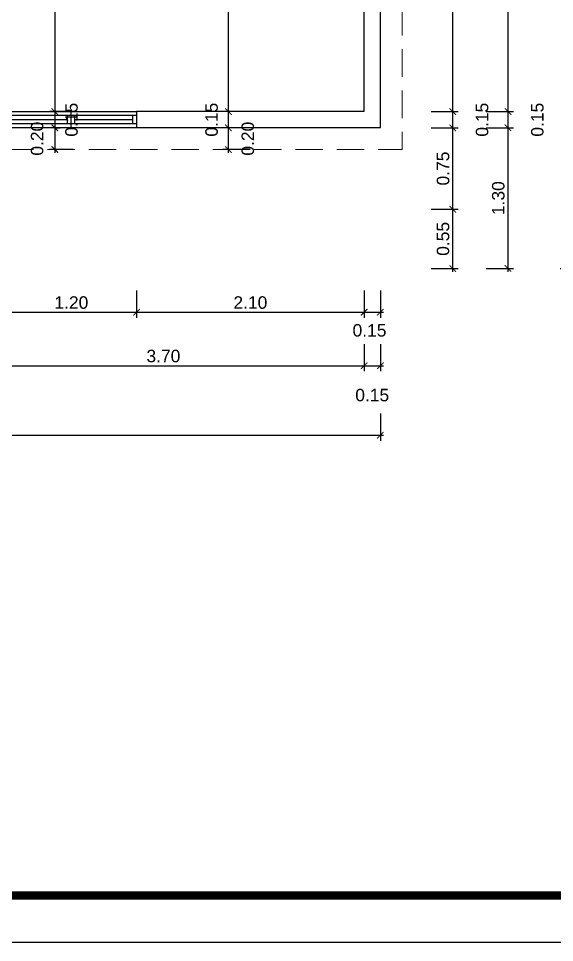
# Model space of a CAD drawing. Header units: feet. Extents: x -417 to 46, y -646 to -218.
# Drawn here: x -63.97 to -59.03, y -317.72 to -309.2 of the extents above; entities that cross this region are included whole.
import ezdxf

# ---------------------------------------------------------------- set-up
doc = ezdxf.new("R2010")
doc.units = ezdxf.units.FT
doc.header["$MEASUREMENT"] = 0
doc.linetypes.add('DASHED', pattern=[19.05, 12.7, -6.35])
for name, color, linetype, lineweight in [('A-WALL', 4, 'Continuous', 25), ('DIM-COTAS', 1, 'Continuous', 5), ('vuelo', 251, 'DASHED', 13)]:
    doc.layers.add(name, color=color, linetype=linetype, lineweight=lineweight)
for name, color, linetype in [('DIM', 10, 'Continuous'), ('MARCO', 7, 'Continuous'), ('PERT-VENT', 2, 'Continuous')]:
    doc.layers.add(name, color=color, linetype=linetype)
doc.styles.get("Standard").update_dxf_attribs({"font": 'arial.ttf', "height": 0.115})
doc.dimstyles.new('KEILY', dxfattribs={"dimtxt": 0.115, "dimasz": 0.06, "dimexe": 0.05, "dimexo": 0.2, "dimgap": 0.03, "dimtad": 1, "dimzin": 1, "dimdsep": 46, "dimtxsty": 'Standard', "dimblk": 'ARCHTICK', "dimcen": 2.5, "dimdle": 0.03, "dimclrd": 256, "dimclre": 256, "dimclrt": 7, "dimadec": 0, "dimazin": 0, "dimtfac": 1, "dimtmove": 2, "dimatfit": 3, "dimfxl": 0.2, "dimfxlon": 1, "dimtolj": 1, "dimtzin": 1, "dimarcsym": 0})

# ---------------------------------------------------------------- blocks, each defined once
blk = doc.blocks.new('A$C59FC24C1')
at = {"layer": 'PERT-VENT', "extrusion": (-2.36783e-12, 8.94772e-16, -1)}
for p, q in [((0, 0), (0, 1.2)), ((0.0375, 1.2), (0.0375, 0)), ((0.1125, 1.2), (0.1125, 0)), ((0.15, 1.2), (0.15, 0)), ((0.0375, 1.165), (0.1125, 1.165)), ((0.0375, 1.165), (0.1125, 1.165)), ((0.075, 1.165), (0.075, 0.635)), ((0.15, 0.6), (0, 0.6)), ((0.1125, 0.635), (0.0375, 0.635)), ((0.1125, 0.565), (0.0375, 0.565)), ((0.075, 0.565), (0.075, 0.0404)), ((0.0375, 0.0404), (0.1125, 0.0404))]:
    blk.add_line(p, q, dxfattribs=at)
blk = doc.blocks.new('_ArchTick')
at = {"layer": 'DIM-COTAS', "color": 0, "const_width": 0.15}
blk.add_lwpolyline([(-0.5, -0.5), (0.5, 0.5)], dxfattribs=at)
blk = doc.blocks.new('*D788')
at = {"layer": 'Defpoints', "color": 0, "transparency": 16777216}
for p in [(-64.8645, -310.957), (-59.9714, -310.957), (-68.0645, -311.5036)]:
    blk.add_point(p, dxfattribs=at)
at = {"layer": 'DIM', "lineweight": -2, "transparency": 16777216}
for p, q in [((-59.9714, -311.5336), (-59.9714, -310.927)), ((-60.1714, -310.957), (-59.9214, -310.957)), ((-60.1714, -311.5036), (-59.9214, -311.5036))]:
    blk.add_line(p, q, dxfattribs=at)
at = {"layer": 'DIM', "lineweight": -2, "transparency": 16777216, "xscale": 0.06, "yscale": 0.06, "zscale": 0.06}
for p, rotation in [((-59.9714, -310.957), 90), ((-59.9714, -311.5036), 270)]:
    blk.add_blockref('_ArchTick', p, dxfattribs=dict(at, rotation=rotation))
at = {"layer": 'DIM', "color": 7, "transparency": 16777216, "insert": (-60.0601, -311.2303), "char_height": 0.115, "attachment_point": 5, "rotation": 90}
blk.add_mtext('\\A1;0.55', dxfattribs=at)
blk = doc.blocks.new('*D789')
at = {"layer": 'Defpoints', "color": 0, "transparency": 16777216}
for p in [(-61.0145, -310.207), (-59.9714, -310.207), (-64.8645, -310.957)]:
    blk.add_point(p, dxfattribs=at)
at = {"layer": 'DIM', "lineweight": -2, "transparency": 16777216}
for p, q in [((-60.1714, -310.207), (-59.9214, -310.207)), ((-59.9714, -310.987), (-59.9714, -310.177)), ((-60.1714, -310.957), (-59.9214, -310.957))]:
    blk.add_line(p, q, dxfattribs=at)
at = {"layer": 'DIM', "lineweight": -2, "transparency": 16777216, "xscale": 0.06, "yscale": 0.06, "zscale": 0.06}
for p, rotation in [((-59.9714, -310.207), 90), ((-59.9714, -310.957), 270)]:
    blk.add_blockref('_ArchTick', p, dxfattribs=dict(at, rotation=rotation))
at = {"layer": 'DIM', "color": 7, "transparency": 16777216, "insert": (-60.0601, -310.582), "char_height": 0.115, "attachment_point": 5, "rotation": 90}
blk.add_mtext('\\A1;0.75', dxfattribs=at)
blk = doc.blocks.new('*D790')
at = {"layer": 'Defpoints', "color": 0, "transparency": 16777216}
for p in [(-61.2145, -310.057), (-59.9714, -310.057), (-61.0145, -310.207)]:
    blk.add_point(p, dxfattribs=at)
at = {"layer": 'DIM', "lineweight": -2, "transparency": 16777216}
for p, q in [((-60.1714, -310.057), (-59.9214, -310.057)), ((-59.9714, -310.237), (-59.9714, -310.027)), ((-60.1714, -310.207), (-59.9214, -310.207))]:
    blk.add_line(p, q, dxfattribs=at)
at = {"layer": 'DIM', "lineweight": -2, "transparency": 16777216, "xscale": 0.06, "yscale": 0.06, "zscale": 0.06}
for p, rotation in [((-59.9714, -310.057), 90), ((-59.9714, -310.207), 270)]:
    blk.add_blockref('_ArchTick', p, dxfattribs=dict(at, rotation=rotation))
at = {"layer": 'DIM', "color": 7, "transparency": 16777216, "insert": (-59.7002, -310.132), "char_height": 0.115, "attachment_point": 5, "rotation": 90}
blk.add_mtext('\\A1;0.15', dxfattribs=at)
blk = doc.blocks.new('*D791')
at = {"layer": 'Defpoints', "color": 0, "transparency": 16777216}
for p in [(-61.0145, -307.6117), (-59.9714, -307.6117), (-61.2145, -310.057)]:
    blk.add_point(p, dxfattribs=at)
at = {"layer": 'DIM', "lineweight": -2, "transparency": 16777216}
for p, q in [((-60.1714, -307.6117), (-59.9214, -307.6117)), ((-59.9714, -310.087), (-59.9714, -307.5817)), ((-60.1714, -310.057), (-59.9214, -310.057))]:
    blk.add_line(p, q, dxfattribs=at)
at = {"layer": 'DIM', "lineweight": -2, "transparency": 16777216, "xscale": 0.06, "yscale": 0.06, "zscale": 0.06}
for p, rotation in [((-59.9714, -307.6117), 90), ((-59.9714, -310.057), 270)]:
    blk.add_blockref('_ArchTick', p, dxfattribs=dict(at, rotation=rotation))
at = {"layer": 'DIM', "color": 7, "transparency": 16777216, "insert": (-60.0601, -308.8343), "char_height": 0.115, "attachment_point": 5, "rotation": 90}
blk.add_mtext('\\A1;2.45', dxfattribs=at)
blk = doc.blocks.new('*D803')
at = {"layer": 'Defpoints', "color": 0, "transparency": 16777216}
for p in [(-59.9214, -305.457), (-59.9214, -310.057), (-59.4621, -310.057)]:
    blk.add_point(p, dxfattribs=at)
at = {"layer": 'DIM', "lineweight": -2, "transparency": 16777216}
for p, q in [((-59.6621, -305.457), (-59.4121, -305.457)), ((-59.4621, -305.427), (-59.4621, -310.087)), ((-59.6621, -310.057), (-59.4121, -310.057))]:
    blk.add_line(p, q, dxfattribs=at)
at = {"layer": 'DIM', "lineweight": -2, "transparency": 16777216, "xscale": 0.06, "yscale": 0.06, "zscale": 0.06}
for p, rotation in [((-59.4621, -305.457), 90), ((-59.4621, -310.057), 270)]:
    blk.add_blockref('_ArchTick', p, dxfattribs=dict(at, rotation=rotation))
at = {"layer": 'DIM', "color": 7, "transparency": 16777216, "insert": (-59.5509, -307.757), "char_height": 0.115, "attachment_point": 5, "rotation": 90}
blk.add_mtext('\\A1;4.60', dxfattribs=at)
blk = doc.blocks.new('*D804')
at = {"layer": 'Defpoints', "color": 0, "transparency": 16777216}
for p in [(-59.9214, -310.057), (-59.9214, -310.207), (-59.4621, -310.207)]:
    blk.add_point(p, dxfattribs=at)
at = {"layer": 'DIM', "lineweight": -2, "transparency": 16777216}
for p, q in [((-59.6621, -310.057), (-59.4121, -310.057)), ((-59.4621, -310.027), (-59.4621, -310.237)), ((-59.6621, -310.207), (-59.4121, -310.207))]:
    blk.add_line(p, q, dxfattribs=at)
at = {"layer": 'DIM', "lineweight": -2, "transparency": 16777216, "xscale": 0.06, "yscale": 0.06, "zscale": 0.06}
for p, rotation in [((-59.4621, -310.057), 90), ((-59.4621, -310.207), 270)]:
    blk.add_blockref('_ArchTick', p, dxfattribs=dict(at, rotation=rotation))
at = {"layer": 'DIM', "color": 7, "transparency": 16777216, "insert": (-59.191, -310.132), "char_height": 0.115, "attachment_point": 5, "rotation": 90}
blk.add_mtext('\\A1;0.15', dxfattribs=at)
blk = doc.blocks.new('*D805')
at = {"layer": 'Defpoints', "color": 0, "transparency": 16777216}
for p in [(-59.9214, -310.207), (-59.9214, -311.5036), (-59.4621, -311.5036)]:
    blk.add_point(p, dxfattribs=at)
at = {"layer": 'DIM', "lineweight": -2, "transparency": 16777216}
for p, q in [((-59.6621, -310.207), (-59.4121, -310.207)), ((-59.4621, -310.177), (-59.4621, -311.5336)), ((-59.6621, -311.5036), (-59.4121, -311.5036))]:
    blk.add_line(p, q, dxfattribs=at)
at = {"layer": 'DIM', "lineweight": -2, "transparency": 16777216, "xscale": 0.06, "yscale": 0.06, "zscale": 0.06}
for p, rotation in [((-59.4621, -310.207), 90), ((-59.4621, -311.5036), 270)]:
    blk.add_blockref('_ArchTick', p, dxfattribs=dict(at, rotation=rotation))
at = {"layer": 'DIM', "color": 7, "transparency": 16777216, "insert": (-59.5509, -310.8553), "char_height": 0.115, "attachment_point": 5, "rotation": 90}
blk.add_mtext('\\A1;1.30', dxfattribs=at)
blk = doc.blocks.new('*D806')
at = {"layer": 'Defpoints', "color": 0, "transparency": 16777216}
for p in [(-59.3096, -299.057), (-58.7806, -299.057), (-59.3096, -311.5036)]:
    blk.add_point(p, dxfattribs=at)
at = {"layer": 'DIM', "lineweight": -2, "transparency": 16777216}
for p, q in [((-58.9806, -299.057), (-58.7306, -299.057)), ((-58.7806, -311.5336), (-58.7806, -299.027)), ((-58.9806, -311.5036), (-58.7306, -311.5036))]:
    blk.add_line(p, q, dxfattribs=at)
at = {"layer": 'DIM', "lineweight": -2, "transparency": 16777216, "xscale": 0.06, "yscale": 0.06, "zscale": 0.06}
for p, rotation in [((-58.7806, -299.057), 90), ((-58.7806, -311.5036), 270)]:
    blk.add_blockref('_ArchTick', p, dxfattribs=dict(at, rotation=rotation))
at = {"layer": 'DIM', "color": 7, "transparency": 16777216, "insert": (-58.8693, -305.2803), "char_height": 0.115, "attachment_point": 5, "rotation": 90}
blk.add_mtext('\\A1;12.45', dxfattribs=at)
blk = doc.blocks.new('*D934')
at = {"layer": 'Defpoints', "color": 0, "transparency": 16777216}
for p in [(-62.8851, -310.207), (-64.0883, -310.407), (-62.8851, -311.9069)]:
    blk.add_point(p, dxfattribs=at)
at = {"layer": 'DIM', "lineweight": -2, "transparency": 16777216}
for p, q in [((-64.0883, -311.7069), (-64.0883, -311.9569)), ((-62.8851, -311.7069), (-62.8851, -311.9569)), ((-64.1183, -311.9069), (-62.8551, -311.9069))]:
    blk.add_line(p, q, dxfattribs=at)
at = {"layer": 'DIM', "lineweight": -2, "transparency": 16777216, "xscale": 0.06, "yscale": 0.06, "zscale": 0.06, "rotation": 180}
blk.add_blockref('_ArchTick', (-64.0883, -311.9069), dxfattribs=at)
at = {"layer": 'DIM', "lineweight": -2, "transparency": 16777216, "xscale": 0.06, "yscale": 0.06, "zscale": 0.06}
blk.add_blockref('_ArchTick', (-62.8851, -311.9069), dxfattribs=at)
at = {"layer": 'DIM', "color": 7, "transparency": 16777216, "insert": (-63.4867, -311.8181), "char_height": 0.115, "attachment_point": 5}
blk.add_mtext('\\A1;1.20', dxfattribs=at)
blk = doc.blocks.new('*D935')
at = {"layer": 'Defpoints', "color": 0, "transparency": 16777216}
for p in [(-60.7883, -310.007), (-62.8851, -310.207), (-60.7883, -311.9069)]:
    blk.add_point(p, dxfattribs=at)
at = {"layer": 'DIM', "lineweight": -2, "transparency": 16777216}
for p, q in [((-62.8851, -311.7069), (-62.8851, -311.9569)), ((-60.7883, -311.7069), (-60.7883, -311.9569)), ((-62.9151, -311.9069), (-60.7583, -311.9069))]:
    blk.add_line(p, q, dxfattribs=at)
at = {"layer": 'DIM', "lineweight": -2, "transparency": 16777216, "xscale": 0.06, "yscale": 0.06, "zscale": 0.06, "rotation": 180}
blk.add_blockref('_ArchTick', (-62.8851, -311.9069), dxfattribs=at)
at = {"layer": 'DIM', "lineweight": -2, "transparency": 16777216, "xscale": 0.06, "yscale": 0.06, "zscale": 0.06}
blk.add_blockref('_ArchTick', (-60.7883, -311.9069), dxfattribs=at)
at = {"layer": 'DIM', "color": 7, "transparency": 16777216, "insert": (-61.8367, -311.8181), "char_height": 0.115, "attachment_point": 5}
blk.add_mtext('\\A1;2.10', dxfattribs=at)
blk = doc.blocks.new('*D936')
at = {"layer": 'Defpoints', "color": 0, "transparency": 16777216}
for p in [(-60.7883, -310.007), (-60.6383, -310.207), (-60.6383, -311.9069)]:
    blk.add_point(p, dxfattribs=at)
at = {"layer": 'DIM', "lineweight": -2, "transparency": 16777216}
for p, q in [((-60.7883, -311.7069), (-60.7883, -311.9569)), ((-60.6383, -311.7069), (-60.6383, -311.9569)), ((-60.8183, -311.9069), (-60.6083, -311.9069))]:
    blk.add_line(p, q, dxfattribs=at)
at = {"layer": 'DIM', "lineweight": -2, "transparency": 16777216, "xscale": 0.06, "yscale": 0.06, "zscale": 0.06, "rotation": 180}
blk.add_blockref('_ArchTick', (-60.7883, -311.9069), dxfattribs=at)
at = {"layer": 'DIM', "lineweight": -2, "transparency": 16777216, "xscale": 0.06, "yscale": 0.06, "zscale": 0.06}
blk.add_blockref('_ArchTick', (-60.6383, -311.9069), dxfattribs=at)
at = {"layer": 'DIM', "color": 7, "transparency": 16777216, "insert": (-60.7383, -312.0745), "char_height": 0.115, "attachment_point": 5}
blk.add_mtext('\\A1;0.15', dxfattribs=at)
blk = doc.blocks.new('*D950')
at = {"layer": 'Defpoints', "color": 0, "transparency": 16777216}
for p in [(-64.4883, -310.007), (-60.7883, -310.007), (-60.7883, -312.4001)]:
    blk.add_point(p, dxfattribs=at)
at = {"layer": 'DIM', "lineweight": -2, "transparency": 16777216}
for p, q in [((-64.4883, -312.2001), (-64.4883, -312.4501)), ((-60.7883, -312.2001), (-60.7883, -312.4501)), ((-64.5183, -312.4001), (-60.7583, -312.4001))]:
    blk.add_line(p, q, dxfattribs=at)
at = {"layer": 'DIM', "lineweight": -2, "transparency": 16777216, "xscale": 0.06, "yscale": 0.06, "zscale": 0.06, "rotation": 180}
blk.add_blockref('_ArchTick', (-64.4883, -312.4001), dxfattribs=at)
at = {"layer": 'DIM', "lineweight": -2, "transparency": 16777216, "xscale": 0.06, "yscale": 0.06, "zscale": 0.06}
blk.add_blockref('_ArchTick', (-60.7883, -312.4001), dxfattribs=at)
at = {"layer": 'DIM', "color": 7, "transparency": 16777216, "insert": (-62.6383, -312.3113), "char_height": 0.115, "attachment_point": 5}
blk.add_mtext('\\A1;3.70', dxfattribs=at)
blk = doc.blocks.new('*D777')
at = {"layer": 'Defpoints', "color": 0, "transparency": 16777216}
for p in [(-60.7883, -310.007), (-60.6383, -310.207), (-60.6383, -312.4001)]:
    blk.add_point(p, dxfattribs=at)
at = {"layer": 'DIM', "lineweight": -2, "transparency": 16777216}
for p, q in [((-60.7883, -312.2001), (-60.7883, -312.4501)), ((-60.6383, -312.2001), (-60.6383, -312.4501)), ((-60.8183, -312.4001), (-60.6083, -312.4001))]:
    blk.add_line(p, q, dxfattribs=at)
at = {"layer": 'DIM', "lineweight": -2, "transparency": 16777216, "xscale": 0.06, "yscale": 0.06, "zscale": 0.06, "rotation": 180}
blk.add_blockref('_ArchTick', (-60.7883, -312.4001), dxfattribs=at)
at = {"layer": 'DIM', "lineweight": -2, "transparency": 16777216, "xscale": 0.06, "yscale": 0.06, "zscale": 0.06}
blk.add_blockref('_ArchTick', (-60.6383, -312.4001), dxfattribs=at)
at = {"layer": 'DIM', "color": 7, "transparency": 16777216, "insert": (-60.7133, -312.6712), "char_height": 0.115, "attachment_point": 5}
blk.add_mtext('\\A1;0.15', dxfattribs=at)
blk = doc.blocks.new('*D778')
at = {"layer": 'Defpoints', "color": 0, "transparency": 16777216}
for p in [(-77.7383, -312.4501), (-60.6383, -312.4501), (-60.6383, -313.041)]:
    blk.add_point(p, dxfattribs=at)
at = {"layer": 'DIM', "lineweight": -2, "transparency": 16777216}
for p, q in [((-77.7383, -312.841), (-77.7383, -313.091)), ((-60.6383, -312.841), (-60.6383, -313.091)), ((-77.7683, -313.041), (-60.6083, -313.041))]:
    blk.add_line(p, q, dxfattribs=at)
at = {"layer": 'DIM', "lineweight": -2, "transparency": 16777216, "xscale": 0.06, "yscale": 0.06, "zscale": 0.06, "rotation": 180}
blk.add_blockref('_ArchTick', (-77.7383, -313.041), dxfattribs=at)
at = {"layer": 'DIM', "lineweight": -2, "transparency": 16777216, "xscale": 0.06, "yscale": 0.06, "zscale": 0.06}
blk.add_blockref('_ArchTick', (-60.6383, -313.041), dxfattribs=at)
at = {"layer": 'DIM', "color": 7, "transparency": 16777216, "insert": (-69.1883, -312.9522), "char_height": 0.115, "attachment_point": 5}
blk.add_mtext('\\A1;17.10', dxfattribs=at)
blk = doc.blocks.new('*D916')
at = {"layer": 'Defpoints', "color": 0, "transparency": 16777216}
for p in [(-63.4883, -306.157), (-63.6387, -310.057), (-62.8851, -310.057)]:
    blk.add_point(p, dxfattribs=at)
at = {"layer": 'DIM', "lineweight": -2, "transparency": 16777216}
for p, q in [((-63.6387, -306.157), (-63.6887, -306.157)), ((-63.6387, -306.127), (-63.6387, -310.087)), ((-63.4387, -310.057), (-63.6887, -310.057))]:
    blk.add_line(p, q, dxfattribs=at)
at = {"layer": 'DIM', "lineweight": -2, "transparency": 16777216, "xscale": 0.06, "yscale": 0.06, "zscale": 0.06}
for p, rotation in [((-63.6387, -306.157), 90), ((-63.6387, -310.057), 270)]:
    blk.add_blockref('_ArchTick', p, dxfattribs=dict(at, rotation=rotation))
at = {"layer": 'DIM', "color": 7, "transparency": 16777216, "insert": (-63.7275, -308.107), "char_height": 0.115, "attachment_point": 5, "rotation": 90}
blk.add_mtext('\\A1;3.90', dxfattribs=at)
blk = doc.blocks.new('*D917')
at = {"layer": 'Defpoints', "color": 0, "transparency": 16777216}
for p in [(-62.8851, -310.057), (-63.7261, -310.207), (-63.6387, -310.207)]:
    blk.add_point(p, dxfattribs=at)
at = {"layer": 'DIM', "lineweight": -2, "transparency": 16777216}
for p, q in [((-63.4387, -310.057), (-63.6887, -310.057)), ((-63.6387, -310.027), (-63.6387, -310.237)), ((-63.6387, -310.207), (-63.5887, -310.207))]:
    blk.add_line(p, q, dxfattribs=at)
at = {"layer": 'DIM', "lineweight": -2, "transparency": 16777216, "xscale": 0.06, "yscale": 0.06, "zscale": 0.06}
for p, rotation in [((-63.6387, -310.057), 90), ((-63.6387, -310.207), 270)]:
    blk.add_blockref('_ArchTick', p, dxfattribs=dict(at, rotation=rotation))
at = {"layer": 'DIM', "color": 7, "transparency": 16777216, "insert": (-63.485, -310.132), "char_height": 0.115, "attachment_point": 5, "rotation": 90}
blk.add_mtext('\\A1;0.15', dxfattribs=at)
blk = doc.blocks.new('*D918')
at = {"layer": 'Defpoints', "color": 0, "transparency": 16777216}
for p in [(-63.7261, -310.207), (-63.6387, -310.407), (-63.2706, -310.407)]:
    blk.add_point(p, dxfattribs=at)
at = {"layer": 'DIM', "lineweight": -2, "transparency": 16777216}
for p, q in [((-63.6387, -310.177), (-63.6387, -310.437)), ((-63.6387, -310.207), (-63.5887, -310.207)), ((-63.4706, -310.407), (-63.6887, -310.407))]:
    blk.add_line(p, q, dxfattribs=at)
at = {"layer": 'DIM', "lineweight": -2, "transparency": 16777216, "xscale": 0.06, "yscale": 0.06, "zscale": 0.06}
for p, rotation in [((-63.6387, -310.207), 90), ((-63.6387, -310.407), 270)]:
    blk.add_blockref('_ArchTick', p, dxfattribs=dict(at, rotation=rotation))
at = {"layer": 'DIM', "color": 7, "transparency": 16777216, "insert": (-63.802, -310.307), "char_height": 0.115, "attachment_point": 5, "rotation": 90}
blk.add_mtext('\\A1;0.20', dxfattribs=at)
blk = doc.blocks.new('*D925')
at = {"layer": 'Defpoints', "color": 0, "transparency": 16777216}
for p in [(-61.6619, -306.107), (-62.0399, -310.057), (-61.6197, -310.057)]:
    blk.add_point(p, dxfattribs=at)
at = {"layer": 'DIM', "lineweight": -2, "transparency": 16777216}
for p, q in [((-62.0399, -306.077), (-62.0399, -310.087)), ((-61.8619, -306.107), (-62.0899, -306.107)), ((-61.8399, -310.057), (-62.0899, -310.057))]:
    blk.add_line(p, q, dxfattribs=at)
at = {"layer": 'DIM', "lineweight": -2, "transparency": 16777216, "xscale": 0.06, "yscale": 0.06, "zscale": 0.06}
for p, rotation in [((-62.0399, -306.107), 90), ((-62.0399, -310.057), 270)]:
    blk.add_blockref('_ArchTick', p, dxfattribs=dict(at, rotation=rotation))
at = {"layer": 'DIM', "color": 7, "transparency": 16777216, "insert": (-62.1286, -308.082), "char_height": 0.115, "attachment_point": 5, "rotation": 90}
blk.add_mtext('\\A1;3.95', dxfattribs=at)
blk = doc.blocks.new('*D926')
at = {"layer": 'Defpoints', "color": 0, "transparency": 16777216}
for p in [(-61.6197, -310.057), (-62.0399, -310.207), (-61.6197, -310.207)]:
    blk.add_point(p, dxfattribs=at)
at = {"layer": 'DIM', "lineweight": -2, "transparency": 16777216}
for p, q in [((-61.8399, -310.057), (-62.0899, -310.057)), ((-62.0399, -310.027), (-62.0399, -310.237)), ((-61.8399, -310.207), (-62.0899, -310.207))]:
    blk.add_line(p, q, dxfattribs=at)
at = {"layer": 'DIM', "lineweight": -2, "transparency": 16777216, "xscale": 0.06, "yscale": 0.06, "zscale": 0.06}
for p, rotation in [((-62.0399, -310.057), 90), ((-62.0399, -310.207), 270)]:
    blk.add_blockref('_ArchTick', p, dxfattribs=dict(at, rotation=rotation))
at = {"layer": 'DIM', "color": 7, "transparency": 16777216, "insert": (-62.1936, -310.132), "char_height": 0.115, "attachment_point": 5, "rotation": 90}
blk.add_mtext('\\A1;0.15', dxfattribs=at)
blk = doc.blocks.new('*D927')
at = {"layer": 'Defpoints', "color": 0, "transparency": 16777216}
for p in [(-61.6197, -310.207), (-62.0399, -310.407), (-61.6197, -310.407)]:
    blk.add_point(p, dxfattribs=at)
at = {"layer": 'DIM', "lineweight": -2, "transparency": 16777216}
for p, q in [((-61.8399, -310.207), (-62.0899, -310.207)), ((-62.0399, -310.177), (-62.0399, -310.437)), ((-61.8399, -310.407), (-62.0899, -310.407))]:
    blk.add_line(p, q, dxfattribs=at)
at = {"layer": 'DIM', "lineweight": -2, "transparency": 16777216, "xscale": 0.06, "yscale": 0.06, "zscale": 0.06}
for p, rotation in [((-62.0399, -310.207), 90), ((-62.0399, -310.407), 270)]:
    blk.add_blockref('_ArchTick', p, dxfattribs=dict(at, rotation=rotation))
at = {"layer": 'DIM', "color": 7, "transparency": 16777216, "insert": (-61.8599, -310.307), "char_height": 0.115, "attachment_point": 5, "rotation": 90}
blk.add_mtext('\\A1;0.20', dxfattribs=at)

msp = doc.modelspace()

# ---------------------------------------------------------------- linework, layer by layer
at = {"layer": 'A-WALL'}
for p, q in [((-60.7883, -310.057), (-60.7883, -307.6367)), ((-60.6383, -310.207), (-60.6383, -307.6367)), ((-60.7883, -310.057), (-62.8851, -310.057)), ((-60.6383, -310.207), (-62.8851, -310.207))]:
    msp.add_line(p, q, dxfattribs=at)
at = {"layer": 'A-WALL', "extrusion": (6.10446e-16, -1.93323e-15, -1)}
msp.add_line((-62.8851, -310.057), (-62.8851, -310.207), dxfattribs=at)
at = {"layer": 'MARCO'}
msp.add_lwpolyline([(-112.2526, -275.7176), (-47.7526, -275.7176), (-47.7526, -317.7176), (-112.2526, -317.7176)], close=True, dxfattribs=at)
at = {"layer": 'MARCO', "const_width": 0.075}
msp.add_lwpolyline([(-54.925, -276.1516), (-111.8185, -276.1516), (-111.8185, -317.2836), (-54.925, -317.2836)], close=True, dxfattribs=at)
at = {"layer": 'vuelo', "ltscale": 0.02}
for p in [(-60.4383, -306.4335), (-64.0883, -310.407)]:
    msp.add_line(p, (-60.4383, -310.407), dxfattribs=at)

# ---------------------------------------------------------------- block references
at = {"rotation": 270}
msp.add_blockref('A$C59FC24C1', (-64.0883, -310.057), dxfattribs=at)

# ---------------------------------------------------------------- dimensions: what is measured, and where the dimension line sits
at = {"layer": 'DIM'}
for base, p1, p2, picture, middle in [((-58.7806, -299.057), (-59.3096, -311.5036), (-59.3096, -299.057), '*D806', (-58.8693, -305.2803)), ((-59.4621, -310.057), (-59.9214, -305.457), (-59.9214, -310.057), '*D803', (-59.5509, -307.757)), ((-62.0399, -310.057), (-61.6619, -306.107), (-61.6197, -310.057), '*D925', (-62.1286, -308.082)), ((-63.6387, -310.057), (-63.4883, -306.157), (-62.8851, -310.057), '*D916', (-63.7275, -308.107)), ((-59.9714, -307.6117), (-61.2145, -310.057), (-61.0145, -307.6117), '*D791', (-60.0601, -308.8343)), ((-63.6387, -310.207), (-62.8851, -310.057), (-63.7261, -310.207), '*D917', (-63.485, -310.132)), ((-62.0399, -310.207), (-61.6197, -310.057), (-61.6197, -310.207), '*D926', (-62.1936, -310.132)), ((-59.9714, -310.057), (-61.0145, -310.207), (-61.2145, -310.057), '*D790', (-59.7002, -310.132)), ((-59.4621, -310.207), (-59.9214, -310.057), (-59.9214, -310.207), '*D804', (-59.191, -310.132)), ((-59.9714, -310.207), (-64.8645, -310.957), (-61.0145, -310.207), '*D789', (-60.0601, -310.582)), ((-59.4621, -311.5036), (-59.9214, -310.207), (-59.9214, -311.5036), '*D805', (-59.5509, -310.8553)), ((-59.9714, -310.957), (-68.0645, -311.5036), (-64.8645, -310.957), '*D788', (-60.0601, -311.2303))]:
    dim = msp.add_linear_dim(base=base, p1=p1, p2=p2, angle=90, dimstyle='KEILY', dxfattribs=at)
    dim.commit()
    dim.dimension.update_dxf_attribs({"geometry": picture, "text_midpoint": middle})
for base, p1, p2, picture, middle in [((-60.7883, -312.4001), (-64.4883, -310.007), (-60.7883, -310.007), '*D950', (-62.6383, -312.3113)), ((-60.7883, -311.9069), (-62.8851, -310.207), (-60.7883, -310.007), '*D935', (-61.8367, -311.8181)), ((-60.6383, -312.4001), (-60.7883, -310.007), (-60.6383, -310.207), '*D777', (-60.7133, -312.6712)), ((-62.8851, -311.9069), (-64.0883, -310.407), (-62.8851, -310.207), '*D934', (-63.4867, -311.8181)), ((-60.6383, -313.041), (-77.7383, -312.4501), (-60.6383, -312.4501), '*D778', (-69.1883, -312.9522))]:
    dim = msp.add_linear_dim(base=base, p1=p1, p2=p2, dimstyle='KEILY', dxfattribs=at)
    dim.commit()
    dim.dimension.update_dxf_attribs({"geometry": picture, "text_midpoint": middle})
dim = msp.add_linear_dim(base=(-60.6383, -311.9069), p1=(-60.7883, -310.007), p2=(-60.6383, -310.207), dimstyle='KEILY', dxfattribs=at)
dim.commit()
dim.dimension.update_dxf_attribs({"geometry": '*D936', "text_midpoint": (-60.7383, -312.0745), "dimtype": 160})
for base, p1, p2, picture, middle in [((-63.6387, -310.407), (-63.7261, -310.207), (-63.2706, -310.407), '*D918', (-63.802, -310.307)), ((-62.0399, -310.407), (-61.6197, -310.207), (-61.6197, -310.407), '*D927', (-61.8599, -310.307))]:
    dim = msp.add_linear_dim(base=base, p1=p1, p2=p2, angle=90, dimstyle='KEILY', dxfattribs=at)
    dim.commit()
    dim.dimension.update_dxf_attribs({"geometry": picture, "text_midpoint": middle, "dimtype": 160})

doc.saveas('drawing.dxf')
